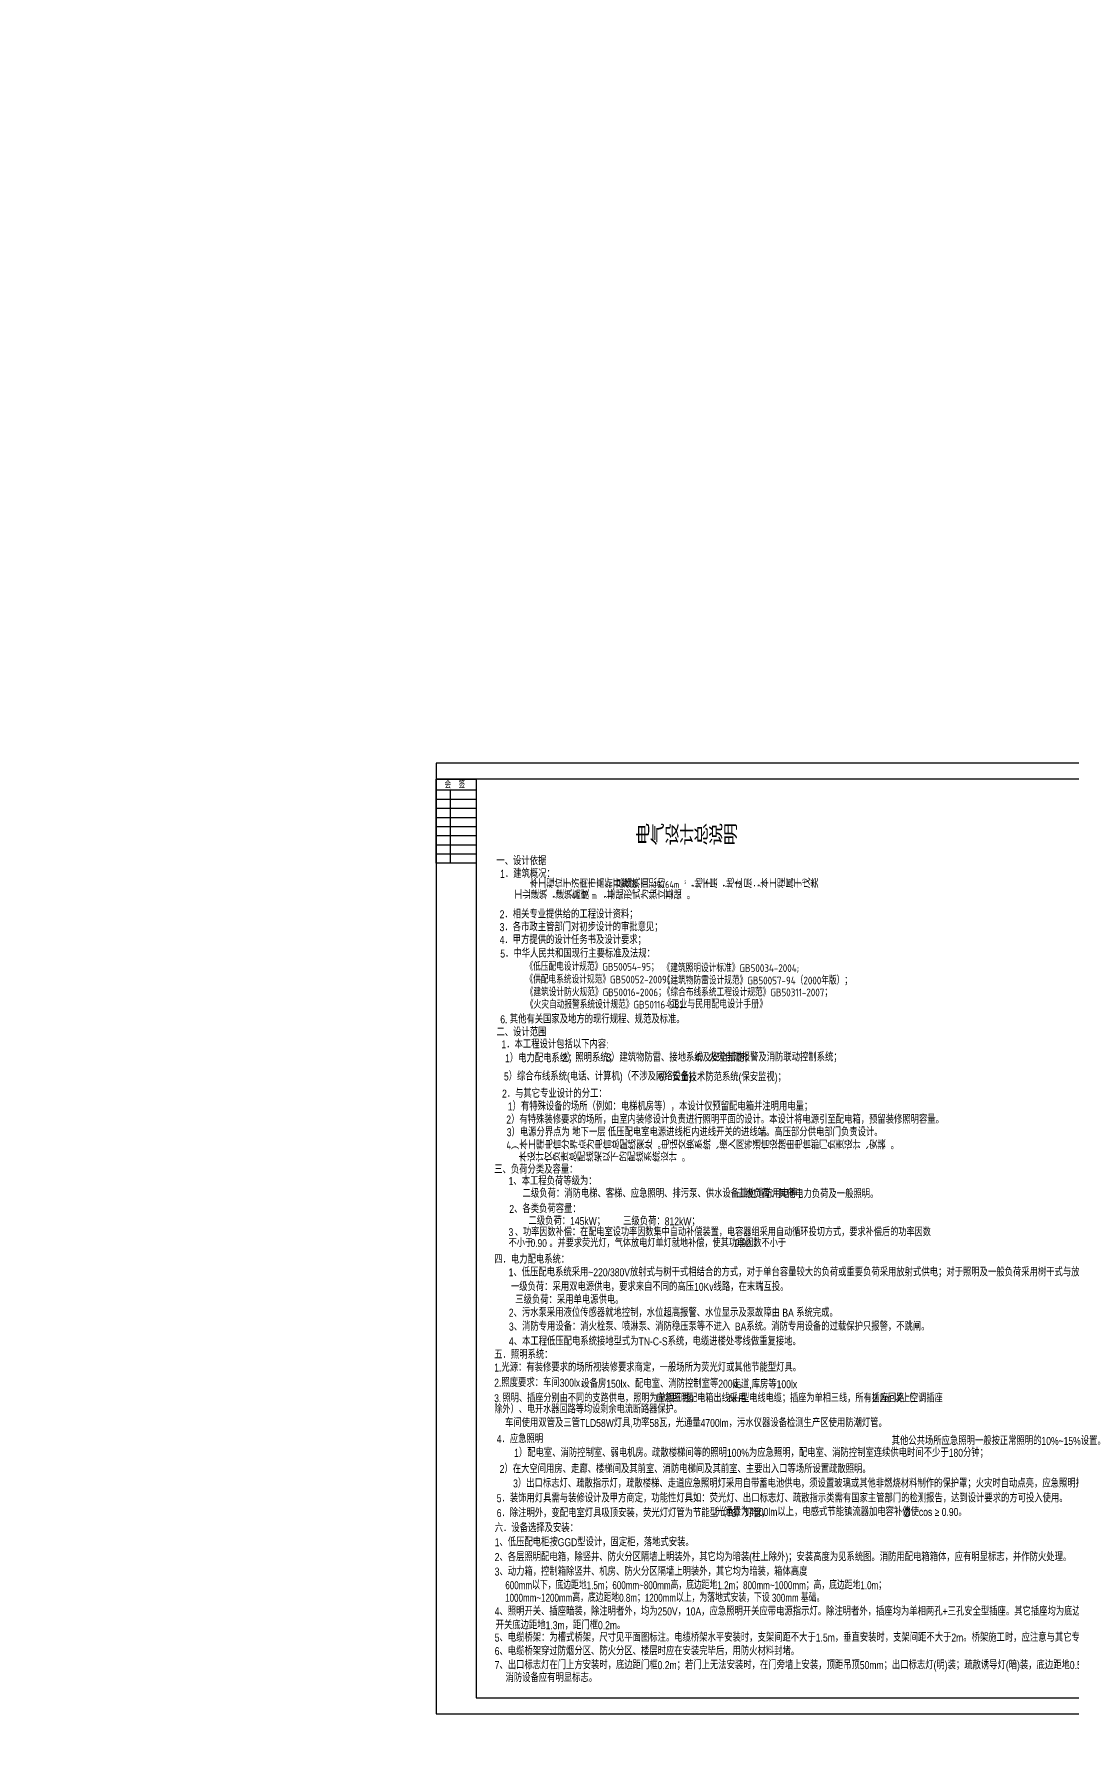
# Model space of a CAD drawing. Extents: x 2166032 to 5302137, y 581493 to 2416206.
# Drawn here: x 2778320 to 2843193, y 1244973 to 1351841 of the extents above; entities that cross this region are included whole.
import ezdxf

# ---------------------------------------------------------------- set-up
doc = ezdxf.new("R2010")
doc.units = 0
doc.header["$LTSCALE"] = 1000
doc.header["$MEASUREMENT"] = 0
for name, color, linetype in [('JZ', 7, 'Continuous'), ('PUB_TITLE', 137, 'Continuous'), ('TEL_TEXT', 7, 'Continuous'), ('TEL_TITLE', 7, 'Continuous')]:
    doc.layers.add(name, color=color, linetype=linetype)
doc.styles.add('-GBCBIGGBENOR', font='GBENOR.shx', dxfattribs={"bigfont": 'GBCBIG.shx'})
doc.styles.add('_TEL_DIM', font='@tssdeng.shx', dxfattribs={"width": 0.8, "height": 3.5, "bigfont": '!tssdchn.shx'})
doc.styles.add('BZHZ', font='!tssdeng.shx', dxfattribs={"width": 0.8, "bigfont": '!tssdchn.shx'})
doc.styles.add('TSSD_REIN', font='tssdeng.shx', dxfattribs={"width": 0.7, "bigfont": 'tssdchn.shx'})

# ---------------------------------------------------------------- blocks, each defined once
blk = doc.blocks.new('$会签栏$00000001')
at = {"layer": 'PUB_TITLE'}
for p, q in [((-52.6, 0), (-52.6, 25)), ((-46.9, 0), (-46.9, 25)), ((-41.2, 0), (-41.2, 25)), ((-35.5, 0), (-35.5, 25)), ((-29.8, 0), (-29.8, 25)), ((-24.1, 0), (-24.1, 25)), ((-18.4, 0), (-18.4, 25)), ((-12.7, 0), (-12.7, 25)), ((-7, 0), (-7, 25)), ((0, 0), (0, 25)), ((-52.6, 16), (-7, 16))]:
    blk.add_line(p, q, dxfattribs=at)
blk.add_lwpolyline([(0, 25), (0, 0), (-52.6, 0), (-52.6, 25)], close=True, dxfattribs=at)
at = {"layer": 'PUB_TITLE', "color": 0, "style": 'TSSD_REIN', "width": 0.75}
blk.add_text('会  签', height=4.22, rotation=270, dxfattribs=at).set_placement((-5.7, 19.7))

msp = doc.modelspace()

# ---------------------------------------------------------------- linework, layer by layer
msp.add_circle((2604640.5, 1020101.3), 438608.5)
at = {"layer": 'TEL_TITLE'}
for p, q in [((2886519.4, 1305304), (2805919.4, 1305304)), ((2805919.4, 1305304), (2805919.4, 1247904)), ((2805919.4, 1247904), (2886519.4, 1247904))]:
    msp.add_line(p, q, dxfattribs=at)
msp.add_lwpolyline([(2803419.4, 1246904), (2887519.4, 1246904), (2887519.4, 1306304), (2803419.4, 1306304)], close=True, dxfattribs=at)

# ---------------------------------------------------------------- block references
at = {"layer": 'PUB_TITLE', "xscale": 100, "yscale": 100, "zscale": 100, "rotation": 90}
msp.add_blockref('$会签栏$00000001', (2805919.4, 1305304), dxfattribs=at)

# ---------------------------------------------------------------- texts
at = {"style": '-GBCBIGGBENOR'}
for s, height, p in [('《低压配电设计规范》GB50054-95；', 480, (2809003.9, 1293338.9)), ('《建筑照明设计标准》GB50034-2004;', 480, (2817570.3, 1293252.4)), ('《供配电系统设计规范》GB50052-2009；', 480, (2809003.9, 1292538.9)), ('《建筑设计防火规范》GB50016-2006；', 480, (2809021.2, 1291741.8)), ('《建筑物防雷设计规范》GB50057-94（2000年版）；', 480, (2817580, 1292480)), ('《综合布线系统工程设计规范》GB50311-2007；', 480, (2817580, 1291736.4)), ('《火灾自动报警系统设计规范》GB50116-98；', 480, (2809032.5, 1290971.8)), ('《工业与民用配电设计手册》', 500, (2817608.1, 1290983.8))]:
    msp.add_text(s, height=height, dxfattribs=at).set_placement(p)
at = {"layer": 'JZ', "ltscale": 1000}
for s, style, width, p in [('3．各市政主管部门对初步设计的审批意见；', 'BZHZ', 0.8, (2807393.4, 1295805)), ('2．相关专业提供给的工程设计资料；', 'BZHZ', 0.8, (2807393.4, 1296605)), ('4．甲方提供的设计任务书及设计要求；', 'BZHZ', 0.8, (2807393.4, 1295005)), ('5．中华人民共和国现行主要标准及法规：', 'BZHZ', 0.8, (2807431.9, 1294153.2)), ('6. 其他有关国家及地方的现行规程、规范及标准。', 'BZHZ', 0.8, (2807431.7, 1290046.8)), ('二、设计范围', 'BZHZ', 0.8, (2807190.8, 1289235.3)), ('1．本工程设计包括以下内容:', 'BZHZ', 0.8, (2807507, 1288481.7)), ('1）电力配电系统；', 'BZHZ', 0.8, (2807730.5, 1287615.5)), ('2）照明系统；', 'BZHZ', 0.8, (2811302.5, 1287642.6)), ('3）建筑物防雷、接地系统及安全措施；', 'BZHZ', 0.8, (2814054.1, 1287660.7)), ('4）火灾自动报警及消防联动控制系统；', 'BZHZ', 0.8, (2819617.1, 1287672.5)), ('5）综合布线系统(电话、计算机)（不涉及网络设备)；', 'BZHZ', 0.8, (2807659.8, 1286477.4)), ('6）安全技术防范系统(保安监视)；', 'BZHZ', 0.8, (2817340, 1286435.7)), ('2．与其它专业设计的分工：', 'BZHZ', 0.8, (2807542.1, 1285401.6)), ('1）有特殊设备的场所（例如：电梯机房等），本设计仅预留配电箱并注明用电量；', 'BZHZ', 0.8, (2807903.4, 1284602.6)), ('2）有特殊装修要求的场所，由室内装修设计负责进行照明平面的设计。本设计将电源引至配电箱，预留装修照明容量。', 'BZHZ', 0.8, (2807809, 1283784.1)), ('3）电源分界点为 地下一层 低压配电室电源进线柜内进线开关的进线端。高压部分供电部门负责设计。', 'BZHZ', 0.8, (2807838.2, 1282993.6)), ('4）本工程电信分界点为电信总配线架处。电话交换系统、接入网等通信设施由电信部门负责设计、安装。', '_TEL_DIM', 0.8, (2807817.2, 1282181)), ('本设计仅负责总配线架以下的配线系统设计。', '_TEL_DIM', 0.8, (2808582.8, 1281415.4)), ('三、负荷分类及容量：', 'BZHZ', 0.8, (2807054.5, 1280660.7)), ('1、本工程负荷等级为：', 'BZHZ', 0.8, (2807952.4, 1279936.3)), ('    二级负荷：消防电梯、客梯、应急照明、排污泵、供水设备其他消防用电等；', 'BZHZ', 0.8, (2808231.7, 1279159.9)), ('     三级负荷：其他电力负荷及一般照明。', 'BZHZ', 0.8, (2821468, 1279132.5)), ('2、各类负荷容量：', 'BZHZ', 0.8, (2807997, 1278200.2)), ('  二级负荷：145kW；', 'BZHZ', 0.8, (2808895.8, 1277444)), ('  三级负荷：812kW；', 'BZHZ', 0.8, (2814807.4, 1277424.1)), ('四．电力配电系统：', 'BZHZ', 0.8, (2807054.5, 1275042.7)), ('1、低压配电系统采用~220/380V放射式与树干式相结合的方式，对于单台容量较大的负荷或重要负荷采用放射式供电；对于照明及一般负荷采用树干式与放射式相结合的供电方式。', 'BZHZ', 0.8, (2807954.2, 1274242.7)), ('  一级负荷：采用双电源供电，要求来自不同的高压10Kv线路，在末端互投。', 'BZHZ', 0.8, (2807797.3, 1273332.3)), ('  三级负荷：采用单电源供电。', 'BZHZ', 0.8, (2808071.7, 1272522.1)), ('2、污水泵采用液位传感器就地控制，水位超高报警、水位显示及泵故障由 BA 系统完成。', 'BZHZ', 0.8, (2807965.2, 1271714.5)), ('3、消防专用设备：消火栓泵、喷淋泵、消防稳压泵等不进入  BA系统。消防专用设备的过载保护只报警，不跳闸。', 'BZHZ', 0.8, (2807973.8, 1270850.5)), ('五．照明系统：', 'BZHZ', 0.8, (2807054.5, 1269093.4)), ('4、本工程低压配电系统接地型式为TN-C-S系统，电缆进楼处零线做重复接地。', 'BZHZ', 0.8, (2807973.8, 1269925.9)), ('1.光源：有装修要求的场所视装修要求商定，一般场所为荧光灯或其他节能型灯具。', 'BZHZ', 0.8, (2807054.5, 1268293.4)), ('2.照度要求：车间300lx，', 'BZHZ', 0.8, (2807054.5, 1267341.7)), ('设备房150lx、配电室、消防控制室等200lx，', 'BZHZ', 0.8, (2812492.4, 1267281.2)), ('走道,库房等100lx', 'BZHZ', 0.8, (2821947, 1267250)), ('车间使用双管及三管TLD58W灯具,功率58瓦，光通量4700lm，污水仪器设备检测生产区使用防潮灯管。', 'BZHZ', 0.8, (2807730.9, 1264827.7)), ('4．应急照明', 'BZHZ', 0.8, (2807211.9, 1263824.2)), ('其他公共场所应急照明一般按正常照明的10%%%~15%%%设置。', 'BZHZ', 0.8, (2831877.4, 1263704.9)), ('1）配电室、消防控制室、弱电机房。疏散楼梯间等的照明100%%%为应急照明，配电室、消防控制室连续供电时间不少于180分钟；', 'BZHZ', 0.8, (2808296.6, 1262962.5)), ('    2）在大空间用房、走廊、楼梯间及其前室、消防电梯间及其前室、主要出入口等场所设置疏散照明。', 'BZHZ', 0.8, (2806797.7, 1261950.8)), ('3）出口标志灯、疏散指示灯，疏散楼梯、走道应急照明灯采用自带蓄电池供电，须设置玻璃或其他非燃烧材料制作的保护罩；火灾时自动点亮，应急照明持续供电时间大于30min。', 'BZHZ', 0.8, (2808232.7, 1261051.4)), ('5．装饰用灯具需与装修设计及甲方商定，功能性灯具如：荧光灯、出口标志灯、疏散指示类需有国家主管部门的检测报告，达到设计要求的方可投入使用。', 'BZHZ', 0.8, (2807211.9, 1260124.2)), ('6．除注明外，变配电室灯具吸顶安装，荧光灯灯管为节能型（T8）灯管，', 'BZHZ', 0.8, (2807211.9, 1259200.8)), ('光通量为4600lm以上，电感式节能镇流器加电容补偿使cos ≥ 0.90。', 'BZHZ', 0.8, (2820908.4, 1259267.6)), ('%%c', 'BZHZ', 0.8, (2832633.4, 1259212.6)), ('六．设备选择及安装：', 'BZHZ', 0.8, (2807083, 1258263.5)), ('1、低压配电柜按GGD型设计，固定柜，落地式安装。', 'BZHZ', 0.8, (2807083, 1257377.3)), ('2、各层照明配电箱，除竖井、防火分区隔墙上明装外，其它均为暗装(柱上除外)；安装高度为见系统图。消防用配电箱箱体，应有明显标志，并作防火处理。', 'BZHZ', 0.8, (2807083, 1256450.7)), ('3、动力箱，控制箱除竖井、机房、防火分区隔墙上明装外，其它均为暗装，箱体高度 ', 'BZHZ', 0.8, (2807083, 1255542.7)), ('600mm以下，底边距地1.5m；600mm~800mm高，底边距地1.2m；800mm~1000mm；高，底边距地1.0m；', 'BZHZ', 0.75, (2807746.8, 1254692.1)), ('4、照明开关、插座暗装，除注明者外，均为250V，10A，应急照明开关应带电源指示灯。除注明者外，插座均为单相两孔+三孔安全型插座。其它插座均为底边距地0.3m。', 'BZHZ', 0.8, (2807083, 1253055.4)), ('1000mm~1200mm高，底边距地0.8m；1200mm以上，为落地式安装，下设 300mm 基础。', 'BZHZ', 0.75, (2807735.9, 1253904.5)), ('    开关底边距地1.3m，距门框0.2m。 ', 'BZHZ', 0.8, (2806550.2, 1252192.8)), ('5、电缆桥架：为槽式桥架，尺寸见平面图标注。电缆桥架水平安装时，支架间距不大于1.5m，垂直安装时，支架间距不大于2m。桥架施工时，应注意与其它专业的配合。', 'BZHZ', 0.8, (2807083, 1251418.4)), ('6、电缆桥架穿过防烟分区、防火分区、楼层时应在安装完毕后，用防火材料封堵。', 'BZHZ', 0.8, (2807083, 1250575.5)), ('7、出口标志灯在门上方安装时，底边距门框0.2m；若门上无法安装时，在门旁墙上安装，顶距吊顶50mm；出口标志灯(明)装；疏散诱导灯(暗)装，底边距地0.5m。管吊时，底边距地2.5m。', 'BZHZ', 0.8, (2807083, 1249700.1)), ('消防设备应有明显标志。', 'BZHZ', 0.8, (2807758.4, 1248902.8))]:
    msp.add_text(s, height=500, dxfattribs=dict(at, style=style, width=width)).set_placement(p)
at = {"layer": 'JZ', "style": 'BZHZ', "width": 0.8}
for s, p in [('3', (2807949.7, 1276755.4)), ('、功率因数补偿：在配电室设功率因数集中自动补偿装置，电容器组采用自动循环投切方式，要求补偿后的功率因数', (2808341.7, 1276755.4)), ('不小于', (2807949.7, 1276069.4)), ('0.90', (2809323.3, 1276069.4)), ('。并要求荧光灯，气体放电灯单灯就地补偿，使其功率因数不小于', (2810499.3, 1276069.4)), ('0.90', (2822064.8, 1276069.4)), ('。', (2823240.8, 1276069.4)), ('3.', (2807054.5, 1266380.8)), ('照明、插座分别由不同的支路供电，照明为单相三线，', (2807577.2, 1266380.8)), ('应急照明配电箱出线采用', (2817182.7, 1266380.8)), ('NH', (2821692.2, 1266380.8)), ('型电线电缆；插座为单相三线，所有插座回路（', (2822476.2, 1266380.8)), ('2.2m', (2830708.2, 1266380.8)), ('以上空调插座', (2832014.9, 1266380.8)), ('除外）、电开水器回路等均设剩余电流断路器保护。', (2807054.5, 1265689.9))]:
    msp.add_text(s, height=490, dxfattribs=at).set_placement(p)
at = {"layer": 'TEL_TEXT'}
for s, height, style, width, p in [('电气设计总说明', 1200, '_TEL_DIM', 0.8, (2815873, 1301193.7)), ('一、设计依据', 500, 'BZHZ', 0.8, (2807190.5, 1299935.7)), ('1．建筑概况：', 500, 'BZHZ', 0.8, (2807421, 1299135.7)), ('本工程位于济南市高新开发区', 500, '_TEL_DIM', 0.8, (2809258.5, 1298506)), (',', 425, '_TEL_DIM', 0.752941, (2814458.5, 1298506)), ('总建筑面积约', 500, '_TEL_DIM', 0.8, (2814610.9, 1298506)), ('19764m', 425, '_TEL_DIM', 0.752941, (2817010.9, 1298506)), ('2', 212.5, '_TEL_DIM', 0.752941, (2818930.9, 1298756)), ('，地下', 500, '_TEL_DIM', 0.8, (2819037.5, 1298506)), ('1', 425, '_TEL_DIM', 0.752941, (2820237.5, 1298506)), ('层，地上', 500, '_TEL_DIM', 0.8, (2820481.4, 1298506)), ('12', 425, '_TEL_DIM', 0.752941, (2822081.4, 1298506)), ('层；本工程属于戊类', 500, '_TEL_DIM', 0.8, (2822629.9, 1298506)), ('工业建筑，建筑高度', 500, '_TEL_DIM', 0.8, (2808290.9, 1297806)), ('47.7', 425, '_TEL_DIM', 0.752941, (2811890.9, 1297806)), ('m', 425, '_TEL_DIM', 0.752941, (2813118.9, 1297806)), ('，基础形式为独立基础。', 500, '_TEL_DIM', 0.8, (2813576, 1297806))]:
    msp.add_text(s, height=height, dxfattribs=dict(at, style=style, width=width)).set_placement(p)

doc.saveas('drawing.dxf')
